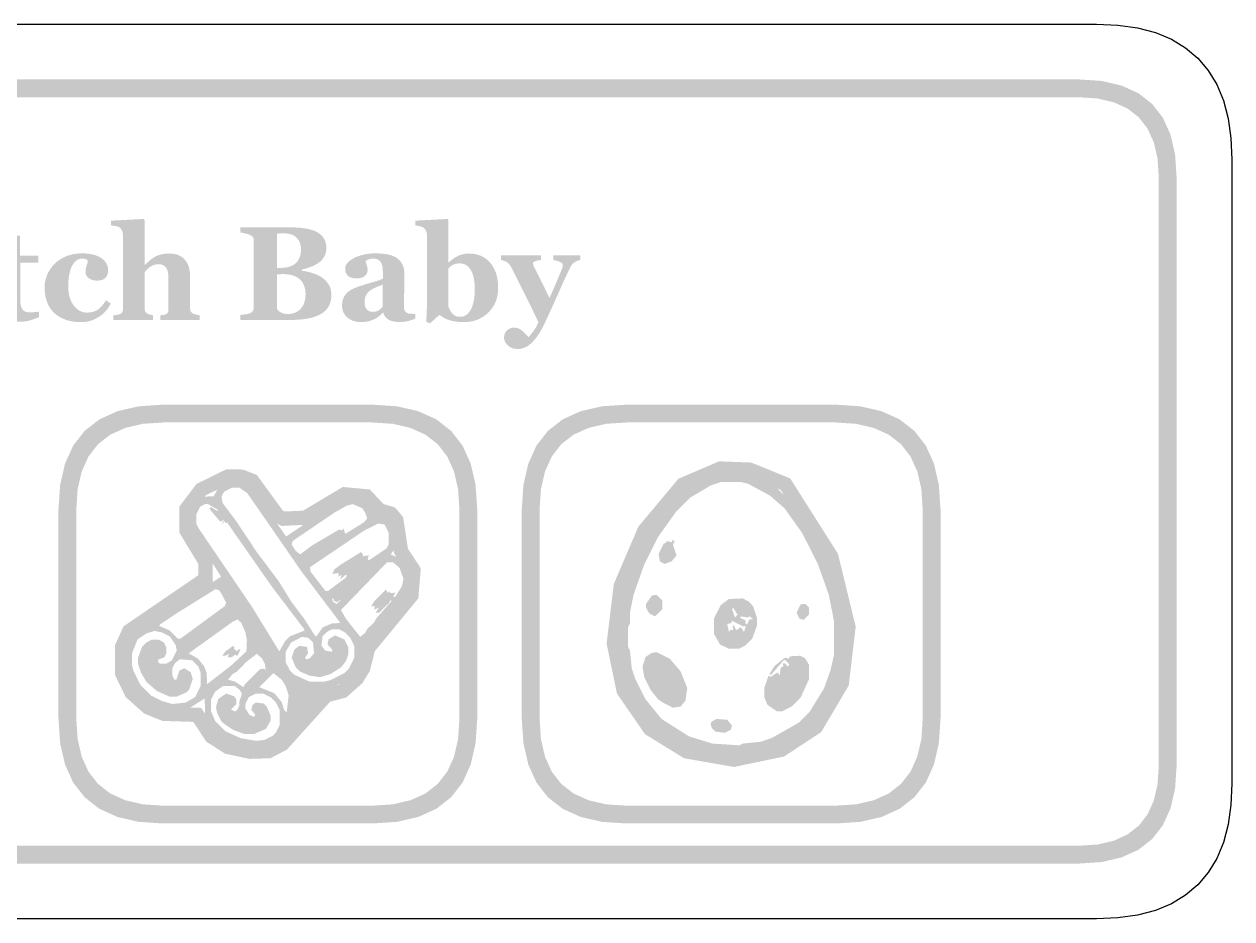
# Model space of a CAD drawing. Header units: millimetres. Extents: x 6 to 297, y 55 to 451.
# Drawn here: x 176.93 to 204.04, y 385.16 to 405.24 of the extents above; entities that cross this region are included whole.
import ezdxf

# ---------------------------------------------------------------- set-up
doc = ezdxf.new("R2010")
doc.units = ezdxf.units.MM
doc.layers.add('CUT', color=1, linetype='Continuous')
doc.layers.add('RASTER', color=7, linetype='Continuous')

msp = doc.modelspace()

# ---------------------------------------------------------------- hatches: boundary and pattern name
at = {"layer": 'RASTER'}
h = msp.add_hatch(color=7, dxfattribs=at)
h.paths.add_polyline_path([(141.2, 401.8), (141.234, 402.316), (141.337, 402.763), (141.509, 403.141), (141.75, 403.45), (142.059, 403.691), (142.438, 403.862), (142.884, 403.966), (143.4, 404), (200.6, 404), (201.116, 403.966), (201.563, 403.862), (201.941, 403.691), (202.25, 403.45), (202.491, 403.141), (202.663, 402.763), (202.766, 402.316), (202.8, 401.8), (202.8, 388.6), (202.766, 388.084), (202.663, 387.638), (202.491, 387.259), (202.25, 386.95), (201.941, 386.709), (201.563, 386.538), (201.116, 386.434), (200.6, 386.4), (143.4, 386.4), (142.884, 386.434), (142.438, 386.538), (142.059, 386.709), (141.75, 386.95), (141.509, 387.259), (141.337, 387.638), (141.234, 388.084), (141.2, 388.6)])
h.paths.add_polyline_path([(141.6, 401.8), (141.6, 388.6), (141.628, 388.178), (141.712, 387.813), (141.853, 387.503), (142.05, 387.25), (142.303, 387.053), (142.613, 386.912), (142.978, 386.828), (143.4, 386.8), (200.6, 386.8), (201.022, 386.828), (201.388, 386.912), (201.697, 387.053), (201.95, 387.25), (202.147, 387.503), (202.288, 387.813), (202.372, 388.178), (202.4, 388.6), (202.4, 401.8), (202.372, 402.222), (202.288, 402.588), (202.147, 402.897), (201.95, 403.15), (201.697, 403.347), (201.388, 403.487), (201.022, 403.572), (200.6, 403.6), (143.4, 403.6), (142.978, 403.572), (142.613, 403.487), (142.303, 403.347), (142.05, 403.15), (141.853, 402.897), (141.712, 402.588), (141.628, 402.222), (141.6, 401.8)], flags=0)
for points in [[(180.867, 398.6), (179.985, 398.6), (179.985, 398.707), (179.992, 398.708), (180, 398.708), (180.008, 398.709), (180.017, 398.71), (180.025, 398.711), (180.035, 398.712), (180.044, 398.713), (180.054, 398.714), (180.063, 398.715), (180.072, 398.717), (180.08, 398.718), (180.088, 398.72), (180.095, 398.722), (180.102, 398.724), (180.107, 398.726), (180.112, 398.729), (180.12, 398.733), (180.127, 398.738), (180.133, 398.743), (180.138, 398.749), (180.144, 398.755), (180.148, 398.761), (180.152, 398.768), (180.156, 398.776), (180.158, 398.784), (180.161, 398.793), (180.163, 398.803), (180.165, 398.814), (180.166, 398.826), (180.167, 398.838), (180.168, 398.852), (180.168, 398.867), (180.168, 399.552), (180.167, 399.589), (180.164, 399.623), (180.16, 399.655), (180.154, 399.684), (180.146, 399.711), (180.136, 399.736), (180.125, 399.758), (180.112, 399.778), (180.097, 399.795), (180.08, 399.81), (180.063, 399.823), (180.043, 399.834), (180.022, 399.842), (180, 399.848), (179.976, 399.851), (179.951, 399.852), (179.937, 399.852), (179.922, 399.851), (179.908, 399.85), (179.895, 399.848), (179.881, 399.846), (179.868, 399.843), (179.855, 399.839), (179.842, 399.835), (179.829, 399.83), (179.817, 399.825), (179.804, 399.819), (179.792, 399.813), (179.78, 399.807), (179.767, 399.799), (179.755, 399.792), (179.743, 399.784), (179.733, 399.776), (179.723, 399.769), (179.714, 399.761), (179.705, 399.754), (179.697, 399.746), (179.689, 399.739), (179.682, 399.731), (179.675, 399.724), (179.669, 399.716), (179.663, 399.709), (179.657, 399.701), (179.651, 399.695), (179.646, 399.688), (179.641, 399.682), (179.636, 399.675), (179.632, 399.669), (179.632, 398.883), (179.632, 398.87), (179.633, 398.857), (179.634, 398.845), (179.635, 398.834), (179.637, 398.824), (179.639, 398.814), (179.642, 398.805), (179.645, 398.797), (179.649, 398.789), (179.653, 398.782), (179.658, 398.775), (179.664, 398.768), (179.671, 398.762), (179.678, 398.756), (179.686, 398.75), (179.695, 398.745), (179.701, 398.742), (179.707, 398.739), (179.713, 398.736), (179.72, 398.733), (179.728, 398.73), (179.736, 398.727), (179.744, 398.724), (179.753, 398.722), (179.762, 398.719), (179.77, 398.717), (179.779, 398.715), (179.788, 398.713), (179.797, 398.711), (179.805, 398.709), (179.814, 398.708), (179.822, 398.707), (179.822, 398.6), (178.932, 398.6), (178.932, 398.707), (178.941, 398.708), (178.951, 398.708), (178.96, 398.709), (178.969, 398.71), (178.978, 398.711), (178.988, 398.712), (178.997, 398.713), (179.006, 398.714), (179.014, 398.715), (179.023, 398.717), (179.031, 398.718), (179.039, 398.72), (179.047, 398.722), (179.055, 398.724), (179.062, 398.726), (179.069, 398.729), (179.081, 398.734), (179.091, 398.739), (179.1, 398.744), (179.109, 398.75), (179.116, 398.757), (179.123, 398.764), (179.128, 398.771), (179.133, 398.779), (179.137, 398.788), (179.14, 398.797), (179.143, 398.807), (179.146, 398.818), (179.148, 398.829), (179.149, 398.841), (179.15, 398.853), (179.15, 398.867), (179.15, 400.5), (179.15, 400.512), (179.149, 400.524), (179.147, 400.536), (179.144, 400.548), (179.141, 400.561), (179.138, 400.574), (179.133, 400.586), (179.128, 400.6), (179.122, 400.612), (179.116, 400.624), (179.109, 400.635), (179.102, 400.646), (179.094, 400.655), (179.085, 400.664), (179.076, 400.672), (179.066, 400.679), (179.059, 400.683), (179.05, 400.688), (179.041, 400.692), (179.031, 400.696), (179.019, 400.699), (179.008, 400.703), (178.995, 400.706), (178.981, 400.709), (178.968, 400.711), (178.954, 400.714), (178.941, 400.716), (178.929, 400.718), (178.916, 400.719), (178.905, 400.721), (178.893, 400.722), (178.882, 400.723), (178.882, 400.829), (179.61, 400.868), (179.632, 400.844), (179.632, 399.836), (179.638, 399.836), (179.651, 399.849), (179.665, 399.861), (179.678, 399.872), (179.691, 399.884), (179.703, 399.895), (179.715, 399.906), (179.727, 399.916), (179.738, 399.926), (179.75, 399.936), (179.762, 399.947), (179.774, 399.957), (179.788, 399.967), (179.802, 399.977), (179.816, 399.987), (179.831, 399.997), (179.847, 400.008), (179.861, 400.016), (179.876, 400.025), (179.892, 400.033), (179.91, 400.04), (179.928, 400.048), (179.947, 400.055), (179.967, 400.061), (179.989, 400.068), (180.011, 400.074), (180.033, 400.079), (180.056, 400.083), (180.079, 400.086), (180.103, 400.089), (180.127, 400.091), (180.152, 400.092), (180.177, 400.093), (180.234, 400.091), (180.288, 400.084), (180.338, 400.074), (180.385, 400.059), (180.427, 400.039), (180.466, 400.016), (180.502, 399.988), (180.533, 399.956), (180.561, 399.921), (180.586, 399.883), (180.606, 399.842), (180.623, 399.799), (180.636, 399.752), (180.645, 399.703), (180.651, 399.652), (180.653, 399.598), (180.653, 398.88), (180.653, 398.867), (180.654, 398.854), (180.655, 398.842), (180.657, 398.831), (180.659, 398.821), (180.662, 398.811), (180.665, 398.802), (180.669, 398.793), (180.673, 398.786), (180.679, 398.778), (180.685, 398.771), (180.692, 398.764), (180.7, 398.758), (180.709, 398.752), (180.718, 398.747), (180.729, 398.742), (180.736, 398.739), (180.743, 398.736), (180.75, 398.734), (180.757, 398.731), (180.764, 398.729), (180.772, 398.726), (180.78, 398.724), (180.788, 398.722), (180.796, 398.719), (180.805, 398.717), (180.814, 398.715), (180.823, 398.714), (180.834, 398.712), (180.844, 398.71), (180.855, 398.708), (180.867, 398.707)], [(177.266, 398.667), (177.242, 398.657), (177.218, 398.647), (177.194, 398.638), (177.169, 398.628), (177.144, 398.619), (177.118, 398.61), (177.092, 398.602), (177.065, 398.593), (177.038, 398.586), (177.009, 398.579), (176.979, 398.573), (176.947, 398.569), (176.913, 398.565), (176.879, 398.563), (176.842, 398.561), (176.805, 398.56), (176.749, 398.562), (176.698, 398.567), (176.65, 398.576), (176.606, 398.588), (176.565, 398.604), (176.528, 398.623), (176.495, 398.646), (176.466, 398.672), (176.44, 398.701), (176.417, 398.733), (176.398, 398.769), (176.383, 398.807), (176.371, 398.848), (176.362, 398.892), (176.357, 398.94), (176.355, 398.99), (176.355, 399.889), (176.091, 399.889), (176.091, 400.047), (176.361, 400.047), (176.361, 400.491), (176.837, 400.491), (176.837, 400.047), (177.247, 400.047), (177.247, 399.889), (176.84, 399.889), (176.84, 399.086), (176.841, 399.045), (176.843, 399.007), (176.847, 398.972), (176.852, 398.94), (176.858, 398.911), (176.867, 398.885), (176.876, 398.863), (176.887, 398.843), (176.901, 398.826), (176.916, 398.812), (176.934, 398.799), (176.954, 398.789), (176.976, 398.781), (177.001, 398.776), (177.029, 398.773), (177.058, 398.771), (177.068, 398.771), (177.08, 398.772), (177.092, 398.772), (177.105, 398.773), (177.12, 398.774), (177.135, 398.775), (177.151, 398.776), (177.168, 398.777), (177.185, 398.779), (177.2, 398.78), (177.215, 398.782), (177.228, 398.783), (177.239, 398.785), (177.25, 398.787), (177.258, 398.789), (177.266, 398.79)], [(178.205, 398.553), (178.155, 398.554), (178.106, 398.557), (178.059, 398.561), (178.013, 398.568), (177.969, 398.576), (177.926, 398.586), (177.885, 398.599), (177.845, 398.612), (177.807, 398.628), (177.771, 398.645), (177.736, 398.663), (177.703, 398.683), (177.672, 398.703), (177.642, 398.726), (177.615, 398.749), (177.588, 398.774), (177.564, 398.801), (177.541, 398.829), (177.52, 398.858), (177.5, 398.888), (177.482, 398.919), (177.466, 398.952), (177.451, 398.985), (177.438, 399.02), (177.426, 399.056), (177.416, 399.093), (177.407, 399.13), (177.4, 399.169), (177.395, 399.208), (177.391, 399.248), (177.388, 399.288), (177.388, 399.329), (177.389, 399.367), (177.391, 399.405), (177.396, 399.442), (177.403, 399.478), (177.411, 399.514), (177.422, 399.55), (177.434, 399.585), (177.448, 399.62), (177.464, 399.653), (177.482, 399.686), (177.5, 399.718), (177.52, 399.749), (177.541, 399.778), (177.564, 399.807), (177.588, 399.835), (177.613, 399.861), (177.641, 399.887), (177.67, 399.912), (177.701, 399.935), (177.733, 399.957), (177.767, 399.978), (177.803, 399.997), (177.84, 400.015), (177.879, 400.032), (177.919, 400.047), (177.961, 400.06), (178.003, 400.071), (178.046, 400.08), (178.091, 400.087), (178.136, 400.092), (178.183, 400.095), (178.23, 400.096), (178.296, 400.094), (178.358, 400.089), (178.416, 400.081), (178.471, 400.07), (178.523, 400.056), (178.571, 400.038), (178.615, 400.018), (178.656, 399.994), (178.693, 399.967), (178.725, 399.938), (178.752, 399.907), (178.774, 399.874), (178.791, 399.839), (178.803, 399.801), (178.811, 399.761), (178.813, 399.719), (178.812, 399.693), (178.81, 399.669), (178.805, 399.646), (178.799, 399.624), (178.791, 399.603), (178.782, 399.584), (178.77, 399.566), (178.757, 399.549), (178.742, 399.534), (178.724, 399.521), (178.704, 399.51), (178.682, 399.501), (178.656, 399.494), (178.629, 399.489), (178.598, 399.486), (178.565, 399.485), (178.539, 399.486), (178.513, 399.488), (178.488, 399.492), (178.465, 399.498), (178.442, 399.505), (178.421, 399.514), (178.401, 399.525), (178.382, 399.537), (178.364, 399.551), (178.349, 399.566), (178.337, 399.582), (178.326, 399.598), (178.318, 399.616), (178.312, 399.635), (178.309, 399.654), (178.308, 399.675), (178.308, 399.693), (178.309, 399.711), (178.311, 399.729), (178.313, 399.747), (178.317, 399.764), (178.321, 399.782), (178.326, 399.8), (178.331, 399.817), (178.337, 399.834), (178.342, 399.85), (178.346, 399.865), (178.35, 399.879), (178.353, 399.892), (178.355, 399.904), (178.357, 399.915), (178.359, 399.924), (178.355, 399.931), (178.35, 399.937), (178.346, 399.942), (178.341, 399.947), (178.335, 399.952), (178.33, 399.957), (178.324, 399.961), (178.318, 399.965), (178.311, 399.968), (178.304, 399.971), (178.295, 399.973), (178.286, 399.975), (178.276, 399.976), (178.265, 399.978), (178.253, 399.978), (178.24, 399.978), (178.224, 399.978), (178.208, 399.976), (178.192, 399.974), (178.177, 399.971), (178.162, 399.966), (178.148, 399.961), (178.134, 399.955), (178.12, 399.948), (178.107, 399.939), (178.093, 399.929), (178.08, 399.918), (178.068, 399.905), (178.055, 399.891), (178.043, 399.875), (178.031, 399.858), (178.019, 399.839), (178.008, 399.82), (177.997, 399.8), (177.988, 399.777), (177.978, 399.754), (177.969, 399.728), (177.961, 399.701), (177.954, 399.673), (177.947, 399.643), (177.94, 399.611), (177.935, 399.578), (177.93, 399.544), (177.926, 399.507), (177.923, 399.47), (177.921, 399.43), (177.92, 399.39), (177.919, 399.347), (177.921, 399.283), (177.927, 399.223), (177.937, 399.166), (177.95, 399.112), (177.967, 399.061), (177.988, 399.013), (178.013, 398.968), (178.042, 398.927), (178.073, 398.889), (178.106, 398.857), (178.14, 398.829), (178.176, 398.807), (178.213, 398.789), (178.252, 398.777), (178.292, 398.769), (178.334, 398.767), (178.374, 398.768), (178.411, 398.772), (178.447, 398.777), (178.48, 398.785), (178.511, 398.795), (178.54, 398.808), (178.568, 398.823), (178.593, 398.84), (178.616, 398.859), (178.639, 398.88), (178.662, 398.902), (178.683, 398.927), (178.704, 398.954), (178.725, 398.982), (178.744, 399.013), (178.763, 399.045), (178.873, 398.969), (178.861, 398.947), (178.849, 398.925), (178.837, 398.904), (178.823, 398.884), (178.809, 398.863), (178.795, 398.844), (178.78, 398.825), (178.765, 398.806), (178.749, 398.788), (178.732, 398.77), (178.714, 398.753), (178.695, 398.736), (178.676, 398.72), (178.656, 398.704), (178.635, 398.689), (178.614, 398.675), (178.591, 398.66), (178.567, 398.647), (178.544, 398.634), (178.521, 398.622), (178.497, 398.611), (178.474, 398.601), (178.45, 398.592), (178.426, 398.584), (178.402, 398.577), (178.377, 398.57), (178.351, 398.565), (178.323, 398.561), (178.295, 398.557), (178.266, 398.555), (178.236, 398.554), (178.205, 398.553)], [(189.414, 399.946), (189.398, 399.943), (189.381, 399.939), (189.365, 399.934), (189.349, 399.929), (189.333, 399.922), (189.317, 399.914), (189.302, 399.906), (189.286, 399.896), (189.271, 399.886), (189.256, 399.874), (189.242, 399.861), (189.229, 399.846), (189.216, 399.83), (189.204, 399.812), (189.193, 399.794), (189.183, 399.773), (189.151, 399.706), (189.119, 399.638), (189.087, 399.569), (189.055, 399.498), (189.022, 399.427), (188.99, 399.354), (188.957, 399.28), (188.923, 399.206), (188.89, 399.13), (188.855, 399.052), (188.819, 398.973), (188.783, 398.892), (188.745, 398.81), (188.707, 398.727), (188.668, 398.641), (188.627, 398.555), (188.605, 398.507), (188.582, 398.461), (188.56, 398.418), (188.538, 398.378), (188.516, 398.34), (188.495, 398.305), (188.473, 398.272), (188.452, 398.241), (188.431, 398.213), (188.41, 398.186), (188.389, 398.161), (188.369, 398.137), (188.349, 398.116), (188.33, 398.096), (188.311, 398.078), (188.292, 398.061), (188.274, 398.047), (188.257, 398.034), (188.239, 398.022), (188.222, 398.01), (188.205, 398), (188.187, 397.991), (188.17, 397.983), (188.153, 397.976), (188.136, 397.97), (188.118, 397.964), (188.101, 397.96), (188.084, 397.956), (188.066, 397.953), (188.049, 397.951), (188.031, 397.95), (188.014, 397.95), (187.98, 397.951), (187.947, 397.954), (187.917, 397.961), (187.888, 397.969), (187.861, 397.98), (187.835, 397.993), (187.811, 398.009), (187.789, 398.027), (187.769, 398.047), (187.751, 398.067), (187.737, 398.088), (187.725, 398.11), (187.715, 398.132), (187.708, 398.154), (187.704, 398.178), (187.703, 398.202), (187.703, 398.212), (187.704, 398.222), (187.704, 398.232), (187.706, 398.241), (187.707, 398.251), (187.708, 398.26), (187.71, 398.269), (187.713, 398.278), (187.715, 398.287), (187.719, 398.295), (187.723, 398.305), (187.727, 398.314), (187.733, 398.323), (187.739, 398.332), (187.746, 398.342), (187.753, 398.351), (187.759, 398.359), (187.766, 398.366), (187.774, 398.374), (187.783, 398.381), (187.792, 398.388), (187.803, 398.394), (187.814, 398.4), (187.825, 398.406), (187.838, 398.411), (187.851, 398.416), (187.864, 398.42), (187.878, 398.423), (187.892, 398.425), (187.906, 398.427), (187.921, 398.428), (187.936, 398.429), (187.956, 398.428), (187.977, 398.425), (187.997, 398.421), (188.016, 398.414), (188.036, 398.406), (188.055, 398.396), (188.074, 398.385), (188.093, 398.371), (188.112, 398.357), (188.13, 398.34), (188.15, 398.322), (188.169, 398.303), (188.188, 398.283), (188.208, 398.261), (188.228, 398.238), (188.248, 398.213), (188.26, 398.226), (188.274, 398.24), (188.287, 398.256), (188.302, 398.274), (188.317, 398.292), (188.333, 398.313), (188.35, 398.334), (188.367, 398.358), (188.385, 398.382), (188.401, 398.406), (188.415, 398.43), (188.429, 398.455), (188.442, 398.48), (188.453, 398.504), (188.463, 398.529), (188.472, 398.555), (188.429, 398.645), (188.387, 398.732), (188.347, 398.816), (188.308, 398.896), (188.27, 398.974), (188.233, 399.049), (188.197, 399.121), (188.163, 399.19), (188.129, 399.258), (188.094, 399.328), (188.057, 399.4), (188.02, 399.474), (187.982, 399.55), (187.943, 399.628), (187.903, 399.708), (187.861, 399.789), (187.852, 399.807), (187.841, 399.823), (187.83, 399.838), (187.818, 399.852), (187.806, 399.865), (187.792, 399.877), (187.778, 399.888), (187.763, 399.899), (187.748, 399.908), (187.732, 399.916), (187.716, 399.923), (187.7, 399.93), (187.683, 399.935), (187.667, 399.94), (187.65, 399.944), (187.633, 399.946), (187.633, 400.053), (188.529, 400.053), (188.529, 399.946), (188.517, 399.946), (188.503, 399.944), (188.49, 399.942), (188.476, 399.94), (188.461, 399.937), (188.446, 399.933), (188.43, 399.929), (188.414, 399.924), (188.399, 399.919), (188.386, 399.913), (188.375, 399.907), (188.365, 399.901), (188.358, 399.894), (188.353, 399.887), (188.35, 399.879), (188.349, 399.871), (188.349, 399.869), (188.349, 399.865), (188.35, 399.862), (188.35, 399.859), (188.351, 399.856), (188.352, 399.853), (188.352, 399.849), (188.354, 399.846), (188.355, 399.842), (188.356, 399.838), (188.358, 399.834), (188.36, 399.829), (188.362, 399.824), (188.364, 399.818), (188.367, 399.812), (188.37, 399.806), (188.383, 399.779), (188.397, 399.749), (188.413, 399.717), (188.43, 399.683), (188.448, 399.646), (188.468, 399.607), (188.489, 399.565), (188.511, 399.521), (188.534, 399.474), (188.559, 399.426), (188.584, 399.375), (188.61, 399.323), (188.637, 399.268), (188.665, 399.212), (188.694, 399.154), (188.724, 399.094), (188.746, 399.145), (188.768, 399.194), (188.788, 399.242), (188.808, 399.287), (188.827, 399.331), (188.845, 399.373), (188.862, 399.413), (188.879, 399.452), (188.895, 399.489), (188.91, 399.527), (188.926, 399.564), (188.941, 399.601), (188.957, 399.637), (188.972, 399.674), (188.987, 399.711), (189.002, 399.747), (189.006, 399.756), (189.009, 399.764), (189.012, 399.772), (189.014, 399.78), (189.016, 399.787), (189.017, 399.793), (189.019, 399.799), (189.019, 399.805), (189.02, 399.81), (189.02, 399.815), (189.021, 399.819), (189.021, 399.823), (189.021, 399.826), (189.021, 399.829), (189.021, 399.831), (189.021, 399.833), (189.021, 399.84), (189.02, 399.846), (189.018, 399.852), (189.015, 399.858), (189.011, 399.864), (189.007, 399.869), (189.002, 399.874), (188.996, 399.88), (188.989, 399.884), (188.982, 399.889), (188.975, 399.894), (188.968, 399.898), (188.96, 399.902), (188.952, 399.906), (188.944, 399.91), (188.935, 399.914), (188.926, 399.918), (188.917, 399.921), (188.908, 399.924), (188.899, 399.927), (188.89, 399.929), (188.882, 399.932), (188.873, 399.934), (188.865, 399.936), (188.857, 399.938), (188.849, 399.939), (188.841, 399.941), (188.834, 399.942), (188.827, 399.943), (188.821, 399.944), (188.815, 399.945), (188.809, 399.946), (188.809, 400.053), (189.414, 400.053)]]:
    msp.add_hatch(color=7, dxfattribs=at).paths.add_polyline_path(points)
h = msp.add_hatch(color=7, dxfattribs=at)
h.paths.add_polyline_path([(187.57, 399.316), (187.566, 399.236), (187.556, 399.159), (187.539, 399.085), (187.515, 399.015), (187.485, 398.948), (187.447, 398.885), (187.403, 398.826), (187.352, 398.77), (187.296, 398.719), (187.236, 398.675), (187.173, 398.638), (187.106, 398.607), (187.035, 398.584), (186.96, 398.567), (186.882, 398.557), (186.801, 398.553), (186.769, 398.553), (186.739, 398.554), (186.709, 398.556), (186.681, 398.558), (186.654, 398.56), (186.628, 398.563), (186.603, 398.567), (186.579, 398.571), (186.556, 398.576), (186.534, 398.581), (186.513, 398.586), (186.493, 398.592), (186.474, 398.597), (186.455, 398.603), (186.438, 398.61), (186.421, 398.616), (186.405, 398.623), (186.389, 398.63), (186.375, 398.637), (186.361, 398.644), (186.348, 398.651), (186.336, 398.657), (186.324, 398.664), (186.314, 398.671), (186.304, 398.678), (186.295, 398.684), (186.286, 398.69), (186.278, 398.696), (186.27, 398.701), (186.263, 398.706), (186.256, 398.711), (186.25, 398.716), (186.041, 398.525), (185.954, 398.559), (185.956, 398.586), (185.958, 398.614), (185.959, 398.642), (185.961, 398.67), (185.962, 398.7), (185.964, 398.73), (185.965, 398.76), (185.967, 398.791), (185.968, 398.824), (185.969, 398.859), (185.97, 398.897), (185.97, 398.938), (185.971, 398.982), (185.971, 399.028), (185.972, 399.077), (185.972, 399.129), (185.972, 400.5), (185.971, 400.514), (185.97, 400.527), (185.968, 400.541), (185.966, 400.554), (185.963, 400.566), (185.959, 400.579), (185.954, 400.591), (185.949, 400.603), (185.943, 400.615), (185.937, 400.626), (185.93, 400.636), (185.922, 400.645), (185.915, 400.654), (185.906, 400.662), (185.897, 400.669), (185.888, 400.676), (185.881, 400.68), (185.873, 400.684), (185.864, 400.688), (185.854, 400.692), (185.843, 400.696), (185.832, 400.7), (185.82, 400.703), (185.807, 400.706), (185.794, 400.71), (185.781, 400.712), (185.768, 400.715), (185.755, 400.717), (185.743, 400.719), (185.731, 400.72), (185.719, 400.722), (185.708, 400.723), (185.708, 400.829), (186.432, 400.868), (186.454, 400.844), (186.454, 399.892), (186.462, 399.892), (186.489, 399.917), (186.516, 399.941), (186.543, 399.962), (186.571, 399.982), (186.598, 400), (186.626, 400.017), (186.654, 400.031), (186.682, 400.044), (186.71, 400.056), (186.739, 400.065), (186.767, 400.074), (186.795, 400.081), (186.823, 400.086), (186.851, 400.09), (186.88, 400.092), (186.908, 400.093), (186.983, 400.089), (187.053, 400.08), (187.12, 400.063), (187.183, 400.04), (187.241, 400.011), (187.296, 399.975), (187.346, 399.932), (187.393, 399.883), (187.434, 399.829), (187.47, 399.769), (187.501, 399.705), (187.526, 399.637), (187.545, 399.564), (187.559, 399.486), (187.567, 399.403), (187.57, 399.316)])
h.paths.add_polyline_path([(187.044, 399.299), (187.044, 399.326), (187.043, 399.354), (187.042, 399.381), (187.04, 399.408), (187.037, 399.435), (187.034, 399.461), (187.031, 399.487), (187.027, 399.513), (187.023, 399.539), (187.017, 399.563), (187.011, 399.587), (187.005, 399.611), (186.997, 399.633), (186.989, 399.655), (186.98, 399.676), (186.971, 399.696), (186.96, 399.715), (186.949, 399.733), (186.938, 399.751), (186.925, 399.767), (186.912, 399.782), (186.897, 399.797), (186.882, 399.81), (186.867, 399.822), (186.85, 399.834), (186.833, 399.843), (186.814, 399.851), (186.795, 399.858), (186.774, 399.863), (186.753, 399.867), (186.73, 399.869), (186.707, 399.87), (186.685, 399.87), (186.664, 399.868), (186.644, 399.866), (186.625, 399.863), (186.607, 399.859), (186.59, 399.854), (186.574, 399.848), (186.559, 399.841), (186.545, 399.833), (186.531, 399.824), (186.517, 399.815), (186.503, 399.804), (186.49, 399.793), (186.478, 399.781), (186.466, 399.768), (186.454, 399.754), (186.454, 398.902), (186.456, 398.894), (186.459, 398.886), (186.462, 398.877), (186.466, 398.868), (186.471, 398.858), (186.475, 398.848), (186.481, 398.836), (186.487, 398.825), (186.493, 398.813), (186.499, 398.802), (186.505, 398.792), (186.511, 398.783), (186.517, 398.774), (186.523, 398.765), (186.529, 398.758), (186.536, 398.751), (186.545, 398.742), (186.553, 398.733), (186.563, 398.725), (186.572, 398.717), (186.581, 398.71), (186.591, 398.704), (186.601, 398.698), (186.61, 398.693), (186.621, 398.688), (186.632, 398.684), (186.645, 398.681), (186.658, 398.678), (186.672, 398.676), (186.688, 398.674), (186.704, 398.674), (186.722, 398.673), (186.758, 398.676), (186.792, 398.683), (186.825, 398.696), (186.855, 398.714), (186.884, 398.737), (186.91, 398.765), (186.935, 398.798), (186.958, 398.837), (186.978, 398.88), (186.995, 398.927), (187.01, 398.978), (187.022, 399.034), (187.032, 399.094), (187.039, 399.158), (187.043, 399.226), (187.044, 399.299)], flags=0)
h = msp.add_hatch(color=7, dxfattribs=at)
h.paths.add_polyline_path([(183.615, 399.554), (183.638, 399.537), (183.659, 399.519), (183.68, 399.501), (183.7, 399.481), (183.718, 399.46), (183.736, 399.438), (183.752, 399.416), (183.767, 399.392), (183.781, 399.367), (183.793, 399.341), (183.803, 399.314), (183.811, 399.286), (183.817, 399.257), (183.822, 399.226), (183.825, 399.195), (183.826, 399.162), (183.825, 399.124), (183.822, 399.086), (183.816, 399.051), (183.809, 399.017), (183.8, 398.984), (183.788, 398.953), (183.775, 398.923), (183.759, 398.895), (183.741, 398.869), (183.722, 398.843), (183.701, 398.82), (183.678, 398.798), (183.653, 398.777), (183.627, 398.757), (183.598, 398.74), (183.568, 398.723), (183.534, 398.707), (183.499, 398.692), (183.463, 398.678), (183.426, 398.666), (183.387, 398.654), (183.347, 398.644), (183.306, 398.635), (183.264, 398.628), (183.22, 398.621), (183.174, 398.616), (183.126, 398.611), (183.077, 398.607), (183.025, 398.604), (182.972, 398.602), (182.916, 398.6), (182.859, 398.6), (181.779, 398.6), (181.779, 398.714), (181.791, 398.715), (181.803, 398.717), (181.817, 398.718), (181.831, 398.72), (181.845, 398.721), (181.861, 398.723), (181.877, 398.725), (181.894, 398.727), (181.91, 398.73), (181.925, 398.732), (181.939, 398.734), (181.952, 398.737), (181.964, 398.74), (181.974, 398.742), (181.983, 398.745), (181.99, 398.748), (182.003, 398.754), (182.015, 398.76), (182.026, 398.766), (182.036, 398.773), (182.045, 398.781), (182.052, 398.789), (182.059, 398.797), (182.064, 398.806), (182.069, 398.815), (182.073, 398.825), (182.076, 398.836), (182.079, 398.847), (182.081, 398.859), (182.083, 398.872), (182.084, 398.885), (182.084, 398.899), (182.084, 400.364), (182.084, 400.377), (182.083, 400.389), (182.082, 400.401), (182.08, 400.412), (182.078, 400.423), (182.075, 400.433), (182.072, 400.442), (182.068, 400.452), (182.063, 400.46), (182.057, 400.469), (182.049, 400.477), (182.04, 400.485), (182.03, 400.492), (182.018, 400.499), (182.005, 400.506), (181.99, 400.513), (181.979, 400.518), (181.967, 400.522), (181.954, 400.526), (181.941, 400.53), (181.928, 400.534), (181.914, 400.538), (181.9, 400.541), (181.885, 400.545), (181.87, 400.548), (181.856, 400.55), (181.842, 400.553), (181.828, 400.556), (181.815, 400.558), (181.803, 400.56), (181.791, 400.562), (181.779, 400.564), (181.779, 400.679), (182.909, 400.679), (183.012, 400.677), (183.107, 400.671), (183.195, 400.662), (183.276, 400.649), (183.349, 400.633), (183.415, 400.613), (183.473, 400.589), (183.524, 400.561), (183.568, 400.53), (183.607, 400.496), (183.639, 400.458), (183.666, 400.416), (183.686, 400.371), (183.701, 400.323), (183.71, 400.271), (183.713, 400.216), (183.712, 400.19), (183.71, 400.165), (183.707, 400.14), (183.702, 400.117), (183.696, 400.094), (183.689, 400.072), (183.68, 400.051), (183.67, 400.03), (183.659, 400.011), (183.647, 399.992), (183.633, 399.974), (183.619, 399.956), (183.603, 399.939), (183.586, 399.923), (183.568, 399.907), (183.549, 399.892), (183.53, 399.879), (183.511, 399.866), (183.491, 399.853), (183.47, 399.841), (183.448, 399.83), (183.426, 399.819), (183.402, 399.808), (183.377, 399.798), (183.352, 399.789), (183.327, 399.779), (183.301, 399.77), (183.274, 399.762), (183.247, 399.754), (183.22, 399.746), (183.192, 399.739), (183.164, 399.732), (183.164, 399.704), (183.192, 399.701), (183.221, 399.697), (183.251, 399.692), (183.28, 399.686), (183.31, 399.679), (183.34, 399.672), (183.37, 399.663), (183.401, 399.654), (183.431, 399.644), (183.46, 399.633), (183.489, 399.622), (183.516, 399.609), (183.542, 399.597), (183.567, 399.583), (183.592, 399.569), (183.615, 399.554)])
h.paths.add_polyline_path([(183.143, 400.179), (183.142, 400.221), (183.137, 400.261), (183.129, 400.298), (183.119, 400.333), (183.105, 400.365), (183.088, 400.396), (183.068, 400.423), (183.046, 400.449), (183.02, 400.471), (182.991, 400.491), (182.959, 400.508), (182.924, 400.521), (182.886, 400.532), (182.845, 400.539), (182.801, 400.544), (182.753, 400.545), (182.746, 400.545), (182.738, 400.545), (182.73, 400.545), (182.721, 400.545), (182.712, 400.544), (182.702, 400.544), (182.692, 400.544), (182.681, 400.543), (182.67, 400.543), (182.659, 400.542), (182.649, 400.542), (182.639, 400.541), (182.63, 400.541), (182.621, 400.54), (182.612, 400.54), (182.604, 400.539), (182.604, 399.769), (182.68, 399.769), (182.738, 399.771), (182.791, 399.776), (182.841, 399.784), (182.886, 399.797), (182.928, 399.812), (182.966, 399.831), (183, 399.854), (183.03, 399.88), (183.057, 399.908), (183.08, 399.94), (183.099, 399.974), (183.115, 400.01), (183.127, 400.048), (183.136, 400.09), (183.141, 400.133), (183.143, 400.179)], flags=0)
h.paths.add_polyline_path([(183.246, 399.182), (183.244, 399.234), (183.238, 399.284), (183.227, 399.33), (183.213, 399.373), (183.195, 399.413), (183.173, 399.45), (183.147, 399.484), (183.117, 399.514), (183.083, 399.541), (183.045, 399.565), (183.004, 399.585), (182.96, 399.601), (182.912, 399.614), (182.86, 399.623), (182.805, 399.628), (182.746, 399.63), (182.739, 399.63), (182.731, 399.63), (182.723, 399.629), (182.714, 399.629), (182.704, 399.629), (182.694, 399.629), (182.683, 399.628), (182.672, 399.628), (182.661, 399.627), (182.651, 399.627), (182.641, 399.626), (182.632, 399.626), (182.624, 399.625), (182.617, 399.625), (182.61, 399.624), (182.604, 399.624), (182.604, 398.864), (182.608, 398.85), (182.614, 398.838), (182.622, 398.825), (182.631, 398.814), (182.642, 398.803), (182.655, 398.792), (182.67, 398.782), (182.686, 398.772), (182.704, 398.763), (182.722, 398.756), (182.742, 398.749), (182.762, 398.744), (182.784, 398.74), (182.806, 398.737), (182.829, 398.735), (182.853, 398.735), (182.896, 398.737), (182.936, 398.742), (182.975, 398.751), (183.011, 398.764), (183.045, 398.781), (183.078, 398.801), (183.108, 398.824), (183.136, 398.852), (183.162, 398.883), (183.184, 398.916), (183.203, 398.953), (183.218, 398.993), (183.23, 399.036), (183.239, 399.081), (183.244, 399.13), (183.246, 399.182)], flags=0)
h = msp.add_hatch(color=7, dxfattribs=at)
h.paths.add_polyline_path([(185.709, 398.631), (185.693, 398.624), (185.676, 398.617), (185.658, 398.611), (185.639, 398.604), (185.62, 398.598), (185.6, 398.591), (185.579, 398.585), (185.557, 398.579), (185.535, 398.574), (185.513, 398.569), (185.49, 398.565), (185.467, 398.562), (185.443, 398.559), (185.42, 398.558), (185.395, 398.556), (185.371, 398.556), (185.328, 398.557), (185.287, 398.559), (185.249, 398.564), (185.215, 398.569), (185.183, 398.577), (185.154, 398.586), (185.129, 398.597), (185.106, 398.61), (185.086, 398.624), (185.067, 398.639), (185.05, 398.656), (185.035, 398.675), (185.021, 398.694), (185.009, 398.716), (184.999, 398.738), (184.99, 398.763), (184.981, 398.763), (184.969, 398.75), (184.957, 398.739), (184.945, 398.727), (184.933, 398.716), (184.921, 398.706), (184.909, 398.696), (184.897, 398.687), (184.885, 398.678), (184.874, 398.669), (184.862, 398.661), (184.85, 398.653), (184.838, 398.645), (184.825, 398.638), (184.813, 398.631), (184.8, 398.624), (184.787, 398.618), (184.769, 398.61), (184.753, 398.603), (184.736, 398.596), (184.719, 398.59), (184.703, 398.584), (184.686, 398.579), (184.67, 398.574), (184.654, 398.57), (184.637, 398.566), (184.619, 398.563), (184.599, 398.561), (184.578, 398.558), (184.555, 398.557), (184.53, 398.556), (184.504, 398.555), (184.476, 398.555), (184.434, 398.556), (184.394, 398.561), (184.356, 398.569), (184.319, 398.58), (184.283, 398.594), (184.249, 398.611), (184.217, 398.631), (184.186, 398.655), (184.158, 398.681), (184.133, 398.709), (184.113, 398.739), (184.096, 398.772), (184.083, 398.806), (184.073, 398.842), (184.068, 398.88), (184.066, 398.921), (184.066, 398.944), (184.068, 398.967), (184.07, 398.988), (184.073, 399.009), (184.076, 399.029), (184.081, 399.048), (184.086, 399.066), (184.092, 399.083), (184.099, 399.099), (184.107, 399.115), (184.115, 399.13), (184.124, 399.145), (184.134, 399.16), (184.144, 399.174), (184.155, 399.188), (184.167, 399.201), (184.178, 399.212), (184.19, 399.223), (184.202, 399.233), (184.214, 399.243), (184.227, 399.253), (184.241, 399.262), (184.255, 399.27), (184.269, 399.278), (184.283, 399.286), (184.298, 399.293), (184.314, 399.301), (184.329, 399.308), (184.345, 399.315), (184.362, 399.322), (184.378, 399.329), (184.396, 399.335), (184.429, 399.347), (184.465, 399.36), (184.502, 399.372), (184.541, 399.385), (184.581, 399.397), (184.623, 399.41), (184.667, 399.423), (184.712, 399.436), (184.757, 399.449), (184.798, 399.461), (184.836, 399.473), (184.872, 399.485), (184.904, 399.496), (184.933, 399.508), (184.959, 399.518), (184.981, 399.529), (184.981, 399.669), (184.981, 399.679), (184.981, 399.689), (184.981, 399.7), (184.98, 399.712), (184.979, 399.724), (184.978, 399.737), (184.977, 399.751), (184.976, 399.766), (184.974, 399.781), (184.972, 399.795), (184.969, 399.808), (184.966, 399.821), (184.963, 399.834), (184.959, 399.845), (184.955, 399.857), (184.951, 399.867), (184.945, 399.879), (184.939, 399.89), (184.932, 399.9), (184.924, 399.91), (184.916, 399.92), (184.907, 399.929), (184.897, 399.938), (184.886, 399.946), (184.875, 399.954), (184.863, 399.96), (184.849, 399.966), (184.835, 399.97), (184.82, 399.974), (184.805, 399.976), (184.788, 399.978), (184.771, 399.978), (184.755, 399.978), (184.74, 399.977), (184.725, 399.976), (184.711, 399.974), (184.698, 399.971), (184.686, 399.968), (184.674, 399.964), (184.663, 399.96), (184.652, 399.956), (184.642, 399.951), (184.633, 399.946), (184.624, 399.942), (184.615, 399.937), (184.607, 399.932), (184.6, 399.928), (184.593, 399.923), (184.595, 399.915), (184.596, 399.906), (184.599, 399.896), (184.602, 399.886), (184.605, 399.874), (184.609, 399.862), (184.613, 399.848), (184.618, 399.833), (184.623, 399.818), (184.627, 399.804), (184.631, 399.789), (184.634, 399.774), (184.636, 399.76), (184.637, 399.746), (184.638, 399.732), (184.639, 399.718), (184.638, 399.711), (184.638, 399.704), (184.637, 399.697), (184.635, 399.69), (184.634, 399.682), (184.631, 399.673), (184.629, 399.665), (184.625, 399.655), (184.622, 399.646), (184.618, 399.638), (184.614, 399.63), (184.609, 399.622), (184.604, 399.615), (184.599, 399.608), (184.593, 399.602), (184.587, 399.596), (184.579, 399.589), (184.57, 399.582), (184.561, 399.576), (184.552, 399.57), (184.542, 399.565), (184.532, 399.56), (184.522, 399.555), (184.512, 399.551), (184.501, 399.547), (184.488, 399.544), (184.474, 399.541), (184.459, 399.539), (184.442, 399.537), (184.424, 399.536), (184.405, 399.535), (184.384, 399.535), (184.354, 399.535), (184.326, 399.538), (184.3, 399.543), (184.276, 399.549), (184.253, 399.558), (184.233, 399.568), (184.214, 399.58), (184.198, 399.594), (184.183, 399.609), (184.17, 399.626), (184.159, 399.643), (184.151, 399.662), (184.144, 399.682), (184.139, 399.703), (184.136, 399.725), (184.135, 399.748), (184.136, 399.769), (184.139, 399.788), (184.144, 399.808), (184.151, 399.826), (184.16, 399.844), (184.171, 399.862), (184.185, 399.879), (184.2, 399.896), (184.217, 399.912), (184.234, 399.927), (184.253, 399.941), (184.272, 399.955), (184.293, 399.968), (184.314, 399.981), (184.336, 399.992), (184.359, 400.003), (184.382, 400.014), (184.407, 400.024), (184.432, 400.033), (184.458, 400.042), (184.485, 400.051), (184.513, 400.058), (184.542, 400.065), (184.571, 400.071), (184.601, 400.077), (184.63, 400.082), (184.659, 400.086), (184.687, 400.09), (184.715, 400.092), (184.742, 400.094), (184.768, 400.095), (184.794, 400.096), (184.829, 400.095), (184.864, 400.095), (184.897, 400.093), (184.93, 400.091), (184.962, 400.089), (184.994, 400.086), (185.025, 400.083), (185.055, 400.079), (185.084, 400.074), (185.113, 400.068), (185.14, 400.061), (185.167, 400.053), (185.194, 400.044), (185.219, 400.033), (185.244, 400.022), (185.269, 400.009), (185.291, 399.996), (185.312, 399.981), (185.331, 399.964), (185.35, 399.946), (185.367, 399.927), (185.384, 399.906), (185.399, 399.884), (185.413, 399.86), (185.425, 399.835), (185.436, 399.808), (185.445, 399.779), (185.453, 399.748), (185.459, 399.716), (185.463, 399.681), (185.465, 399.645), (185.466, 399.606), (185.466, 399.564), (185.466, 399.52), (185.465, 399.474), (185.465, 399.425), (185.464, 399.375), (185.463, 399.323), (185.461, 399.27), (185.46, 399.214), (185.458, 399.159), (185.457, 399.11), (185.456, 399.065), (185.455, 399.026), (185.454, 398.991), (185.454, 398.961), (185.453, 398.935), (185.453, 398.915), (185.453, 398.899), (185.454, 398.884), (185.456, 398.869), (185.458, 398.856), (185.461, 398.843), (185.464, 398.832), (185.468, 398.821), (185.473, 398.811), (185.478, 398.802), (185.484, 398.793), (185.491, 398.785), (185.498, 398.778), (185.506, 398.771), (185.515, 398.765), (185.524, 398.759), (185.534, 398.754), (185.54, 398.751), (185.548, 398.749), (185.556, 398.746), (185.566, 398.744), (185.576, 398.743), (185.587, 398.742), (185.599, 398.741), (185.612, 398.74), (185.625, 398.739), (185.638, 398.739), (185.651, 398.739), (185.663, 398.738), (185.675, 398.738), (185.687, 398.738), (185.698, 398.738), (185.709, 398.738)])
h.paths.add_polyline_path([(184.981, 399.394), (184.961, 399.387), (184.941, 399.38), (184.92, 399.372), (184.9, 399.364), (184.879, 399.356), (184.859, 399.348), (184.839, 399.339), (184.819, 399.33), (184.799, 399.321), (184.78, 399.312), (184.763, 399.303), (184.746, 399.293), (184.73, 399.284), (184.714, 399.274), (184.7, 399.265), (184.687, 399.255), (184.674, 399.244), (184.661, 399.233), (184.65, 399.221), (184.639, 399.208), (184.628, 399.195), (184.619, 399.18), (184.61, 399.166), (184.602, 399.15), (184.595, 399.134), (184.589, 399.117), (184.583, 399.099), (184.579, 399.081), (184.576, 399.062), (184.573, 399.042), (184.572, 399.021), (184.571, 399), (184.572, 398.972), (184.575, 398.947), (184.579, 398.923), (184.584, 398.901), (184.592, 398.882), (184.601, 398.864), (184.611, 398.848), (184.623, 398.834), (184.637, 398.822), (184.651, 398.812), (184.666, 398.803), (184.681, 398.796), (184.698, 398.79), (184.715, 398.786), (184.733, 398.784), (184.751, 398.783), (184.771, 398.784), (184.79, 398.785), (184.808, 398.788), (184.825, 398.791), (184.841, 398.796), (184.856, 398.802), (184.871, 398.808), (184.884, 398.816), (184.897, 398.825), (184.909, 398.834), (184.921, 398.843), (184.933, 398.853), (184.944, 398.863), (184.955, 398.874), (184.966, 398.886), (184.976, 398.897)], flags=0)
h = msp.add_hatch(color=7, dxfattribs=at)
h.paths.add_polyline_path([(177.7, 394.35), (177.737, 394.901), (177.847, 395.378), (178.03, 395.782), (178.288, 396.113), (178.618, 396.37), (179.022, 396.553), (179.499, 396.663), (180.05, 396.7), (184.75, 396.7), (185.301, 396.663), (185.778, 396.553), (186.182, 396.37), (186.513, 396.112), (186.77, 395.782), (186.953, 395.378), (187.063, 394.901), (187.1, 394.35), (187.1, 389.65), (187.063, 389.099), (186.953, 388.622), (186.77, 388.218), (186.513, 387.888), (186.182, 387.63), (185.778, 387.447), (185.301, 387.337), (184.75, 387.3), (180.05, 387.3), (179.499, 387.337), (179.022, 387.447), (178.618, 387.63), (178.288, 387.888), (178.03, 388.218), (177.847, 388.622), (177.737, 389.099), (177.7, 389.65)])
h.paths.add_polyline_path([(178.1, 394.35), (178.1, 389.65), (178.13, 389.193), (178.222, 388.797), (178.374, 388.462), (178.588, 388.188), (178.862, 387.974), (179.197, 387.822), (179.593, 387.73), (180.05, 387.7), (184.75, 387.7), (185.207, 387.73), (185.603, 387.822), (185.938, 387.974), (186.213, 388.188), (186.426, 388.462), (186.578, 388.797), (186.67, 389.193), (186.7, 389.65), (186.7, 394.35), (186.67, 394.807), (186.578, 395.203), (186.426, 395.538), (186.213, 395.813), (185.938, 396.026), (185.603, 396.178), (185.207, 396.27), (184.75, 396.3), (180.05, 396.3), (179.593, 396.27), (179.197, 396.178), (178.862, 396.026), (178.587, 395.813), (178.374, 395.538), (178.222, 395.203), (178.13, 394.807), (178.1, 394.35)], flags=0)
h = msp.add_hatch(color=7, dxfattribs=at)
h.paths.add_polyline_path([(188.1, 394.35), (188.137, 394.901), (188.247, 395.378), (188.43, 395.782), (188.688, 396.113), (189.018, 396.37), (189.422, 396.553), (189.899, 396.663), (190.45, 396.7), (195.15, 396.7), (195.701, 396.663), (196.178, 396.553), (196.582, 396.37), (196.913, 396.112), (197.17, 395.782), (197.353, 395.378), (197.463, 394.901), (197.5, 394.35), (197.5, 389.65), (197.463, 389.099), (197.353, 388.622), (197.17, 388.218), (196.913, 387.888), (196.582, 387.63), (196.178, 387.447), (195.701, 387.337), (195.15, 387.3), (190.45, 387.3), (189.899, 387.337), (189.422, 387.447), (189.018, 387.63), (188.687, 387.888), (188.43, 388.218), (188.247, 388.622), (188.137, 389.099), (188.1, 389.65)])
h.paths.add_polyline_path([(188.5, 394.35), (188.5, 389.65), (188.53, 389.193), (188.622, 388.797), (188.774, 388.462), (188.987, 388.188), (189.262, 387.974), (189.597, 387.822), (189.993, 387.73), (190.45, 387.7), (195.15, 387.7), (195.607, 387.73), (196.003, 387.822), (196.338, 387.974), (196.612, 388.188), (196.826, 388.462), (196.978, 388.797), (197.07, 389.193), (197.1, 389.65), (197.1, 394.35), (197.07, 394.807), (196.978, 395.203), (196.826, 395.538), (196.613, 395.813), (196.338, 396.026), (196.003, 396.178), (195.607, 396.27), (195.15, 396.3), (190.45, 396.3), (189.993, 396.27), (189.597, 396.178), (189.262, 396.026), (188.987, 395.813), (188.774, 395.538), (188.622, 395.203), (188.53, 394.807), (188.5, 394.35)], flags=0)
h = msp.add_hatch(color=7, dxfattribs=at)
h.paths.add_polyline_path([(192.529, 395.428), (193.252, 395.401), (194.126, 395.045), (195.197, 393.355), (195.596, 391.718), (195.44, 390.397), (194.821, 389.351), (193.988, 388.803), (192.863, 388.569), (191.741, 388.765), (190.866, 389.305), (190.237, 390.216), (190.004, 391.339), (190.167, 392.679), (190.716, 393.96), (191.616, 395.037)])
h.paths.add_polyline_path([(192.589, 395.105), (191.812, 394.773), (190.992, 393.791), (190.479, 392.595), (190.328, 391.353), (190.537, 390.344), (191.091, 389.542), (191.857, 389.069), (192.858, 388.895), (193.864, 389.104), (194.583, 389.577), (195.13, 390.501), (195.272, 391.698), (194.899, 393.229), (193.911, 394.788), (193.184, 395.083), (192.589, 395.105)], flags=0)
h = msp.add_hatch(color=7, dxfattribs=at)
h.paths.add_polyline_path([(181.472, 395.252), (181.841, 395.244), (182.152, 395.123), (182.736, 394.322), (182.775, 394.302), (183.191, 394.321), (184.082, 394.853), (184.69, 394.796), (184.993, 394.472), (185.256, 394.393), (185.436, 394.174), (185.544, 393.469), (185.833, 393.027), (185.778, 392.353), (184.801, 391.167), (184.69, 390.723), (184.524, 390.454), (184.16, 390.128), (183.797, 390.033), (182.826, 388.956), (182.46, 388.765), (181.982, 388.75), (181.439, 388.867), (181.018, 389.136), (180.726, 389.58), (180.035, 389.602), (179.624, 389.767), (179.208, 390.138), (178.971, 390.628), (178.971, 391.309), (179.161, 391.726), (180.839, 392.872), (180.839, 393.125), (180.41, 393.834), (180.41, 394.408), (180.797, 394.92)])
h.paths.add_polyline_path([(181.543, 394.93), (181.006, 394.666), (180.73, 394.301), (180.73, 393.924), (181.159, 393.214), (181.159, 392.703), (179.415, 391.512), (179.291, 391.239), (179.291, 390.702), (179.468, 390.335), (179.795, 390.043), (180.101, 389.92), (180.903, 389.895), (181.248, 389.369), (181.563, 389.168), (182.011, 389.071), (182.377, 389.083), (182.627, 389.213), (183.624, 390.319), (184.004, 390.418), (184.276, 390.662), (184.392, 390.848), (184.508, 391.315), (185.467, 392.479), (185.505, 392.943), (185.238, 393.352), (185.133, 394.039), (185.071, 394.115), (184.819, 394.19), (184.539, 394.489), (184.156, 394.525), (183.286, 394.006), (182.704, 393.978), (182.522, 394.072), (181.948, 394.858), (181.777, 394.925), (181.543, 394.93)], flags=0)
h = msp.add_hatch(color=7, dxfattribs=at)
h.paths.add_polyline_path([(192.51, 395.154), (193.102, 395.166), (193.343, 395.085), (193.837, 394.816), (194.28, 394.374), (194.561, 393.972), (194.871, 393.397), (195.152, 392.673), (195.313, 391.989), (195.313, 391.024), (195.273, 390.823), (195.072, 390.22), (194.883, 389.886), (194.4, 389.363), (194.159, 389.202), (193.785, 389.013), (193.182, 388.853), (192.458, 388.853), (192.257, 388.893), (191.775, 389.054), (191.36, 389.283), (190.999, 389.564), (190.757, 389.846), (190.407, 390.542), (190.287, 391.024), (190.287, 391.909), (190.327, 391.989), (190.367, 392.391), (190.488, 392.793), (190.838, 393.61), (191.159, 394.132), (191.602, 394.655), (192.044, 394.977)])
h.paths.add_polyline_path([(192.579, 394.965), (192.338, 394.884), (191.883, 394.615), (191.561, 394.293), (191.159, 393.73), (190.85, 393.115), (190.608, 392.432), (190.528, 392.029), (190.528, 391.788), (190.488, 391.708), (190.488, 391.265), (190.528, 391.185), (190.568, 390.783), (190.649, 390.542), (190.878, 390.087), (191.24, 389.645), (191.855, 389.255), (192.378, 389.094), (192.981, 389.054), (193.061, 389.094), (193.463, 389.134), (193.705, 389.215), (194.32, 389.564), (194.561, 389.806), (194.883, 390.328), (195.032, 390.743), (195.112, 391.105), (195.112, 391.828), (194.992, 392.432), (194.75, 393.115), (194.4, 393.811), (193.998, 394.374), (193.677, 394.655), (193.182, 394.925), (193.021, 394.965)], flags=0)
h.paths.add_polyline_path([(191.465, 393.666), (191.533, 393.638), (191.493, 393.557), (191.574, 393.316), (191.465, 393.183), (191.304, 393.127), (191.2, 393.183), (191.171, 393.356), (191.28, 393.57), (191.372, 393.638), (191.481, 393.61)], flags=0)
h.paths.add_polyline_path([(191.023, 392.419), (191.131, 392.432), (191.252, 392.311), (191.252, 392.11), (191.091, 391.949), (190.958, 392.017), (190.89, 392.15), (190.89, 392.23)], flags=0)
h.paths.add_polyline_path([(192.752, 392.339), (193.061, 392.351), (193.194, 392.283), (193.291, 392.178), (193.383, 391.909), (193.383, 391.748), (193.275, 391.454), (193.114, 391.294), (192.981, 391.225), (192.74, 391.225), (192.551, 391.318), (192.418, 391.547), (192.418, 391.909), (192.567, 392.202)], flags=0)
h.paths.add_polyline_path([(194.36, 392.218), (194.469, 392.23), (194.549, 392.15), (194.549, 391.989), (194.429, 391.869), (194.336, 391.897), (194.268, 392.029)], flags=0)
h.paths.add_polyline_path([(192.848, 392.138), (192.82, 392.11), (192.888, 391.921), (192.941, 391.989)], flags=0)
h.paths.add_polyline_path([(193.021, 391.949), (192.993, 391.921), (193.13, 391.856), (193.114, 391.8), (193.154, 391.76), (193.21, 391.881), (193.291, 391.881), (193.222, 391.949), (193.17, 391.921)], flags=0)
h.paths.add_polyline_path([(192.808, 391.856), (192.808, 391.8), (192.712, 391.776), (192.752, 391.599), (192.792, 391.655), (192.848, 391.639), (192.832, 391.736), (192.86, 391.748), (192.913, 391.639), (193.021, 391.708), (193.09, 391.599), (193.13, 391.736), (193.073, 391.72)], flags=0)
h.paths.add_polyline_path([(191.023, 391.133), (191.131, 391.145), (191.425, 390.996), (191.666, 390.714), (191.815, 390.34), (191.775, 390.059), (191.666, 389.926), (191.493, 389.898), (191.28, 390.007), (191.159, 390.087), (190.999, 390.288), (190.85, 390.582), (190.81, 390.823), (190.878, 391.036)], flags=0)
h.paths.add_polyline_path([(194.119, 391.052), (194.348, 391.064), (194.457, 391.012), (194.549, 390.863), (194.549, 390.542), (194.36, 390.127), (194.159, 389.926), (193.946, 389.818), (193.825, 389.818), (193.612, 389.967), (193.544, 390.139), (193.544, 390.34), (193.636, 390.61), (193.693, 390.594), (193.837, 390.69), (193.894, 390.634), (193.906, 390.783), (193.974, 390.835), (193.958, 390.891), (194.014, 390.891), (194.067, 390.823), (194.107, 390.863), (194.014, 390.972), (193.974, 390.956), (193.693, 390.634), (193.665, 390.662), (193.773, 390.835), (193.974, 390.996), (194.026, 391.024), (194.095, 390.996)], flags=0)
h.paths.add_polyline_path([(192.47, 389.645), (192.712, 389.629), (192.82, 389.496), (192.792, 389.404), (192.659, 389.335), (192.446, 389.363), (192.366, 389.444), (192.338, 389.536), (192.366, 389.589)], flags=0)
h = msp.add_hatch(color=7, dxfattribs=at)
h.paths.add_polyline_path([(181.538, 394.994), (181.762, 395.004), (182.006, 394.88), (182.81, 393.742), (183.861, 394.445), (184.173, 394.602), (184.44, 394.602), (184.618, 394.512), (184.685, 394.445), (184.799, 394.224), (185.01, 394.2), (185.154, 394.11), (185.277, 393.866), (185.277, 393.564), (185.22, 393.42), (185.154, 393.34), (185.388, 393.239), (185.488, 393.139), (185.612, 392.828), (185.579, 392.593), (185.421, 392.315), (184.531, 391.264), (184.507, 391.02), (184.44, 390.819), (184.35, 390.675), (184.116, 390.474), (183.66, 390.293), (183.513, 390.106), (183.326, 389.925), (183.279, 389.838), (183.024, 389.59), (182.977, 389.503), (182.609, 389.135), (182.365, 389.011), (181.896, 389.011), (181.561, 389.111), (181.283, 389.269), (181.149, 389.403), (181.025, 389.614), (180.992, 389.714), (180.982, 390.106), (180.624, 389.881), (180.389, 389.815), (180.122, 389.848), (179.743, 390.005), (179.643, 390.072), (179.375, 390.374), (179.218, 390.718), (179.218, 390.886), (179.184, 390.953), (179.251, 391.321), (179.408, 391.599), (181.35, 392.838), (180.969, 393.44), (180.781, 393.688), (180.657, 393.933), (180.624, 394.167), (180.734, 394.458), (180.815, 394.545), (180.992, 394.636), (181.183, 394.646), (181.317, 394.88)])
h.paths.add_polyline_path([(181.595, 394.836), (181.417, 394.746), (181.36, 394.636), (181.384, 394.492), (181.672, 394.11), (182.154, 393.387), (182.643, 392.737), (182.924, 392.282), (183.212, 391.9), (183.459, 391.512), (183.493, 391.499), (183.627, 391.699), (183.838, 391.79), (184.029, 391.8), (183.158, 392.952), (181.939, 394.713), (181.762, 394.836)], flags=0)
h.paths.add_polyline_path([(180.992, 394.468), (180.882, 394.411), (180.791, 394.234), (180.791, 394.033), (180.848, 393.922), (182.04, 392.168), (182.656, 391.164), (182.79, 391.398), (182.89, 391.499), (183.225, 391.632), (183.212, 391.666), (182.489, 392.617), (181.484, 394.056), (181.437, 394.043), (181.437, 394.09), (181.37, 394.01), (181.417, 394.123), (181.35, 394.076), (181.317, 394.09), (181.116, 394.324), (181.092, 394.368), (181.126, 394.401), (181.27, 394.311), (181.27, 394.344), (181.059, 394.468)], flags=0)
h.paths.add_polyline_path([(184.306, 394.468), (184.173, 394.435), (183.895, 394.277), (182.957, 393.641), (182.934, 393.564), (183.024, 393.42), (183.125, 393.34), (183.392, 393.541), (183.962, 393.876), (184.005, 393.899), (184.062, 393.876), (184.096, 393.922), (184.139, 393.799), (184.551, 394.056), (184.631, 394.143), (184.584, 394.277), (184.517, 394.378)], flags=0)
h.paths.add_polyline_path([(184.876, 394.033), (184.564, 393.876), (183.346, 393.052), (183.359, 392.952), (183.694, 392.516), (183.747, 392.516), (184.149, 392.818), (184.173, 392.861), (184.149, 392.885), (184.015, 392.771), (184.062, 392.885), (183.982, 392.838), (183.995, 392.918), (183.848, 392.905), (183.895, 393.005), (184.029, 393.106), (184.484, 393.387), (184.517, 393.373), (184.541, 393.296), (184.665, 393.32), (184.641, 393.229), (184.665, 393.206), (185.066, 393.474), (185.11, 393.564), (185.11, 393.832), (185.02, 394.01)], flags=0)
h.paths.add_polyline_path([(185.077, 393.162), (184.039, 392.091), (184.163, 391.88), (184.474, 391.489), (184.584, 391.579), (184.631, 391.666), (184.785, 391.813), (184.832, 391.9), (185.177, 392.292), (185.154, 392.315), (185.12, 392.248), (184.899, 392.034), (184.819, 392.034), (184.899, 392.148), (184.785, 392.101), (184.799, 392.182), (184.718, 392.168), (184.785, 392.282), (185.053, 392.55), (185.087, 392.469), (185.12, 392.516), (185.154, 392.469), (185.267, 392.483), (185.21, 392.392), (185.254, 392.382), (185.411, 392.627), (185.445, 392.794), (185.354, 393.039), (185.21, 393.162)], flags=0)
h.paths.add_polyline_path([(181.226, 392.56), (180.379, 392.034), (179.978, 391.766), (179.964, 391.733), (180.199, 391.632), (180.379, 391.445), (180.433, 391.445), (181.437, 392.182), (181.461, 392.259), (181.37, 392.436), (181.303, 392.536)], flags=0)
h.paths.add_polyline_path([(183.871, 392.359), (183.838, 392.325), (183.861, 392.282), (183.938, 392.225), (184.062, 392.336), (183.948, 392.269), (183.881, 392.302)], flags=0)
h.paths.add_polyline_path([(181.719, 391.88), (181.618, 391.833), (180.624, 391.12), (180.835, 390.996), (180.969, 390.829), (181.025, 390.685), (181.036, 390.427), (181.571, 390.842), (181.919, 391.164), (181.929, 391.422), (181.896, 391.589), (181.806, 391.8)], flags=0)
h.paths.add_polyline_path([(183.838, 391.656), (183.727, 391.599), (183.627, 391.499), (183.603, 391.288), (183.694, 391.177), (183.838, 391.154), (183.848, 391.197), (183.737, 391.321), (183.761, 391.432), (183.905, 391.522), (184.116, 391.432), (184.206, 391.254), (184.206, 391.087), (184.149, 390.943), (184.049, 390.809), (183.804, 390.652), (183.57, 390.585), (183.336, 390.618), (183.125, 390.708), (183.024, 390.809), (182.934, 391.02), (182.991, 391.197), (183.101, 391.288), (183.279, 391.264), (183.302, 391.12), (183.235, 391.02), (183.269, 390.986), (183.346, 391.01), (183.436, 391.12), (183.413, 391.365), (183.312, 391.465), (183.168, 391.489), (182.924, 391.365), (182.8, 391.154), (182.8, 390.919), (182.89, 390.742), (182.991, 390.641), (183.336, 390.484), (183.67, 390.484), (183.804, 390.518), (184.116, 390.675), (184.216, 390.775), (184.34, 391.02), (184.34, 391.288), (184.25, 391.465), (184.116, 391.599), (184.005, 391.656)], flags=0)
h.paths.add_polyline_path([(179.854, 391.622), (179.676, 391.566), (179.475, 391.432), (179.351, 391.12), (179.351, 390.852), (179.385, 390.718), (179.542, 390.407), (179.777, 390.173), (180.021, 390.049), (180.255, 389.982), (180.557, 390.015), (180.768, 390.139), (180.892, 390.384), (180.892, 390.685), (180.835, 390.829), (180.701, 390.963), (180.423, 390.986), (180.312, 390.896), (180.255, 390.785), (180.255, 390.618), (180.299, 390.528), (180.346, 390.528), (180.413, 390.729), (180.523, 390.785), (180.667, 390.695), (180.714, 390.541), (180.634, 390.307), (180.567, 390.24), (180.356, 390.149), (180.188, 390.149), (179.911, 390.273), (179.676, 390.474), (179.552, 390.685), (179.485, 390.886), (179.485, 391.02), (179.576, 391.264), (179.676, 391.365), (179.787, 391.422), (179.954, 391.422), (180.065, 391.365), (180.122, 391.254), (180.122, 391.12), (180.078, 391.03), (179.931, 390.976), (179.944, 390.909), (179.988, 390.886), (180.122, 390.886), (180.245, 390.963), (180.356, 391.187), (180.332, 391.298), (180.199, 391.499), (180.021, 391.589)], flags=0)
h.paths.add_polyline_path([(181.605, 391.278), (181.652, 391.278), (181.638, 391.231), (181.705, 391.164), (181.739, 391.211), (181.785, 391.211), (181.719, 391.063), (181.662, 391.087), (181.585, 391.03), (181.504, 391.03), (181.518, 391.11), (181.451, 391.063), (181.37, 391.063), (181.451, 391.164)], flags=0)
h.paths.add_polyline_path([(182.154, 391.11), (181.919, 390.929), (181.705, 390.708), (181.618, 390.662), (181.504, 390.528), (181.662, 390.484), (181.852, 390.36), (181.886, 390.427), (182.221, 390.762), (182.321, 390.775), (182.355, 390.729), (182.331, 390.886), (182.274, 390.996)], flags=0)
h.paths.add_polyline_path([(182.522, 390.675), (182.207, 390.36), (182.542, 390.226), (182.71, 390.025), (182.766, 389.848), (182.823, 389.791), (182.867, 390.183), (182.8, 390.384), (182.71, 390.528)], flags=0)
h.paths.add_polyline_path([(181.394, 390.384), (181.216, 390.26), (181.126, 390.082), (181.126, 389.815), (181.216, 389.604), (181.451, 389.369), (181.796, 389.212), (182.14, 389.155), (182.331, 389.178), (182.509, 389.269), (182.576, 389.336), (182.666, 389.513), (182.666, 389.848), (182.576, 390.025), (182.475, 390.126), (182.298, 390.216), (182.13, 390.216), (181.973, 390.139), (181.896, 389.982), (181.896, 389.881), (181.986, 389.738), (182.087, 389.691), (182.12, 389.738), (182.03, 389.848), (182.053, 389.958), (182.13, 390.015), (182.308, 389.992), (182.375, 389.925), (182.465, 389.714), (182.465, 389.614), (182.355, 389.423), (182.097, 389.312), (181.862, 389.312), (181.618, 389.403), (181.417, 389.537), (181.35, 389.604), (181.26, 389.781), (181.236, 389.905), (181.283, 390.092), (181.461, 390.216), (181.638, 390.159), (181.695, 390.082), (181.695, 389.982), (181.571, 389.858), (181.662, 389.815), (181.705, 389.838), (181.762, 389.948), (181.762, 390.049), (181.819, 390.206), (181.772, 390.293), (181.662, 390.384)], flags=0)

# ---------------------------------------------------------------- linework, layer by layer
at = {"layer": 'CUT'}
msp.add_lwpolyline([(142.999, 405.24), (201.001, 405.24), (201.483, 405.219), (201.925, 405.156), (202.325, 405.051), (202.685, 404.903), (203.003, 404.712), (203.278, 404.478), (203.512, 404.203), (203.703, 403.885), (203.851, 403.525), (203.956, 403.125), (204.019, 402.683), (204.04, 402.201), (204.04, 388.199), (204.019, 387.717), (203.956, 387.275), (203.851, 386.875), (203.703, 386.515), (203.512, 386.197), (203.278, 385.922), (203.003, 385.688), (202.685, 385.497), (202.325, 385.349), (201.925, 385.244), (201.483, 385.181), (201.001, 385.16), (142.999, 385.16)], dxfattribs=at)

doc.saveas('drawing.dxf')
